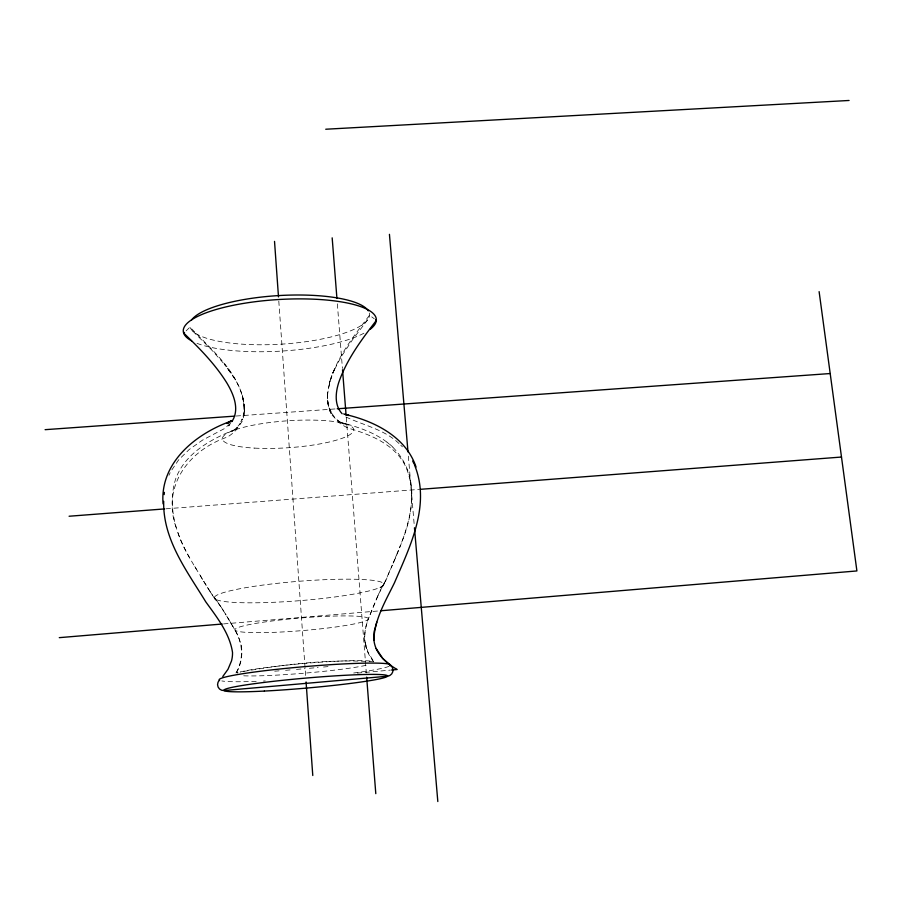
<?xml version="1.0" encoding="UTF-8"?>
<svg xmlns="http://www.w3.org/2000/svg" width="902" height="902" viewBox="0 0 902 902"><rect width="100%" height="100%" fill="white"/><g stroke="black" fill="none" stroke-linecap="round" stroke-linejoin="round"><path stroke-width="0.68" stroke-dasharray="4.51 3.38" d="M214.766 598.601L214.405 597.53L215.465 599.368M379.979 587.63C385.752 585.488 388.108 572.905 392.314 565.103M327.516 395.572C330.538 364.555 351.543 339.31 369.493 315.215L374.251 318.744M383.373 585.161L383.756 584.079L383.609 584.834M367.723 319.691L352.659 339.547L340.719 357.496L332.894 372.785L335.104 367.802L330.053 380.644L327.584 392.787L327.719 403.239L330.008 411.177A28.131 27.342 4.5 0 0 332.443 415.506L339.535 422.925A39.609 38.47 5.8 0 0 348.533 428.213C371.669 434.854 397.917 445.656 407.084 469.965C415.788 493.732 410.929 520.082 401.424 542.812M369.132 617.013C364.972 626.777 363.19 637.939 366.392 648.245L364.87 641.367L367.982 652.169L374.15 662.237M368.388 618.896A66.985 6.359 -4.7 0 0 269.303 621.343A66.985 6.359 -4.7 0 0 267.24 632.55A66.985 6.359 -4.7 0 0 368.388 618.896L376.54 598.872M370.192 614.352L378.547 594.238M400.398 545.349L399.394 547.83M398.425 550.243L396.993 553.738M396.53 554.877L395.189 558.158M394.76 559.206L393.103 563.22M376.777 598.308L380.96 589.141A28.988 28.932 4.7 0 1 383.508 584.879L383.474 585.037M392.934 447.336C431.799 487.114 401.582 543.895 383.249 585.601M383.778 584.507A85.002 9.696 -4.6 0 1 254.838 602.807A85.002 9.696 -4.6 0 1 258.615 585.669A85.002 9.696 -4.6 0 1 383.778 584.507L384.669 582.658M332.894 372.785L333.312 371.872M378.75 593.787L383.553 584.958M235.952 672.971C244.002 659.554 242.965 642.179 234.486 629.224M230.292 423.636L228.68 425.924L230.247 423.793M230.157 423.545L224.136 428.754L202.555 440.108L189.161 449.546L178.607 459.941L170.895 471.306A59.509 57.863 -17.2 0 0 168.967 475.309M186.105 330.865L190.029 327.076C213.199 351.859 248.625 379.517 243.585 417.367A28.593 27.579 -9.9 0 1 241.77 422.023L235.726 430.434A40.342 38.854 -10.2 0 1 227.462 437.019C187.695 450.56 160.646 487.779 176.961 529.756M309.454 668.281L318.113 667.503M323.514 667.018L331.079 666.33M357.305 673.117L390.34 670.118M223.572 623.913L379.449 610.879M274.738 671.201L279.079 670.84M285.596 670.299L292.113 669.758M296.454 669.385L305.124 668.664M165.991 508.807L418.776 489.436M236.11 416.025L335.826 408.888M343.222 423.241L346.605 424.222L337.089 421.437C357.846 426.793 379.494 433.377 394.941 449.117M340.122 422.316L344.406 424.29L336.897 420.152L339.738 422.046L334.935 417.75L331.271 412.575L331.857 413.432L329.275 407.478L327.821 400.928M373.71 661.831C329.264 658.764 284.017 664.436 240.146 672.013A69.679 4.848 -4.9 0 1 313.704 662.688A69.679 4.848 -4.9 0 1 373.732 661.831A40.928 40.804 -72.3 0 1 364.442 634.782M345.906 416.972C363.765 425.406 384.41 429.397 399.146 443.66M386.969 442.093L388.909 443.807M220.967 606.821L214.597 598.398M400.792 445.25L402.439 446.84M214.879 598.815L214.868 598.725A29.924 29.112 -33.9 0 1 218.036 602.581M192.915 331.293L210.899 349.119L225.421 365.389L224.316 364.115L235.298 379.562M230.303 371.962L226.74 367.069C237.824 381.896 248.941 400.894 241.95 419.881L242.288 418.956L239.346 424.628L240.157 423.602L236.02 428.495L237.429 427.334L232.141 431.269L237.068 428.664C212.59 438.428 185.846 452.105 175.89 478.263C169.926 496.089 171.876 515.572 178.044 533.071C181.37 542.812 186.083 552.013 191.393 560.807M218.07 602.547L223.279 610.485M221.227 607.238L226.019 614.927M210.143 591.746L215.059 598.984L214.518 598.477M209.783 591.171L206.524 585.962M214.563 598.567L203.649 581.271M223.606 611.004L229.503 620.723M206.073 585.229C195.734 567.55 183.591 550.558 177.311 530.861M226.763 616.145L233.009 626.698M202.612 579.558L199.816 574.935M194.809 566.557L196.76 569.827M229.909 621.41L231.634 624.331M232.085 625.109L235.005 630.115M383.654 583.819L383.812 584.586M408.358 456.164L414.345 526.362M337.348 303.827L342.422 368.388M346.278 417.513L366.325 672.948M278.797 301.065L305.677 676.376M389.066 666.274A85.983 5.773 -4.9 0 1 353.28 673.05M265.256 680.942A85.983 5.773 -4.9 0 1 263.429 681.033M256.202 681.348A85.983 5.773 -4.9 0 1 221.869 680.942M363.923 333.221A96.706 25.82 -3.5 0 1 278.617 351.25A96.706 25.82 -3.5 0 1 194.652 342.354M369.279 313.05A90.065 24.331 -3.5 0 1 282.563 344.079A90.065 24.331 -3.5 0 1 189.702 324.9M365.964 665.349A69.679 4.848 -4.9 0 1 302.779 673.309A69.679 4.848 -4.9 0 1 241.804 675.699M364.712 634.782A50.692 50.535 -84.5 0 1 368.377 619.11M235.05 630.318A52.372 50.907 -38.9 0 1 240.981 645.302M241.251 645.246A42.18 41.052 -38.6 0 1 236.245 673.084M244.69 407.445L244.092 415.258L244.589 408.516L242.142 394.275L244.69 407.445M327.471 393.87C326.874 401.255 328.373 408.64 331.88 415.168L329.32 409.158L327.866 402.596L327.471 393.87M329.828 381.636L329.298 383.53L331.744 375.841L329.828 381.636M237.925 672.678L237.091 672.982A69.679 4.848 -4.9 0 1 237.891 672.678M254.68 448.114A65.846 13.462 -4 0 0 353.742 429.983A65.846 13.462 -4 0 0 255.717 424.684A65.846 13.462 -4 0 0 254.68 448.114"/><path stroke-width="1.35" d="M163.059 503.88C159.654 462.117 196.67 432.949 232.412 420.659L227.112 423.523L231.307 420.535M164.164 494.589L164.389 492.379M414.525 464.97C430.852 504.917 410.196 546.093 394.535 582.636C385.763 600.608 374.747 618.93 373.845 639.27A29.259 29.168 -69.8 0 0 376.134 648.538C380.238 657.874 388.525 664.526 397.162 669.509L391.479 670.017M376.777 622.154L374.161 631.524L373.947 640.307M231.814 421.662C240.033 409.576 233.595 394.275 226.932 383.079C215.274 364.273 199.624 348.397 183.76 333.142L184.538 332.387M222.76 676.534L228.003 669.261L231.51 660.907A30.104 29.304 -38.7 0 0 232.513 652.383C229.66 633.305 216.863 617.182 205.78 601.859C186.894 570.91 162.698 539.362 163.702 501.298M59.273 637.658L222.174 624.026M380.858 610.755L856.9 570.943L819.117 291.639M69.093 516.237L164.581 508.92M420.185 489.335L841.487 457.043M45.1 429.679L234.7 416.126M337.224 408.786L830.201 373.541M325.735 129.234L849.086 100.472M343.707 413.894L348.837 415.495L345.297 414.435C374.465 421.133 405.889 436.771 416.059 467.022M375.548 319.703L376.416 320.345C361.679 339.479 346.785 359.278 338.791 382.335C335.499 392.528 334.202 405.269 342.117 413.736M376.123 648.493L382.752 658.471L390.521 665.259A6.077 6.032 -67.4 0 1 387.499 676.229L224.068 690.537A6.213 6.066 -43.7 0 1 219.434 680.119M389.438 234.34L407.997 451.947M414.469 527.76L437.82 801.528M332.173 237.857L336.908 298.212M342.534 369.786L346.052 414.706M366.652 677.165L375.796 793.659M274.524 241.398L278.493 296.905M306.071 681.968L312.78 775.506M191.574 340.832A96.706 25.82 -3.5 0 1 277.297 299.611A96.706 25.82 -3.5 0 1 370.215 329.264M412.688 461.046A58.483 57.469 0.9 0 1 414.086 463.978M219.592 680.243A85.983 5.773 -4.9 0 1 305.192 666.589A85.983 5.773 -4.9 0 1 390.149 665.676M191.438 320.165A90.065 24.331 -3.5 0 1 281.063 295.45A90.065 24.331 -3.5 0 1 368.298 310.852M264.342 691.067A82.127 5.006 -5 0 0 387.533 676.117A82.127 5.006 -5 0 0 265.256 682.284A82.127 5.006 -5 0 0 264.342 691.067"/></g></svg>
